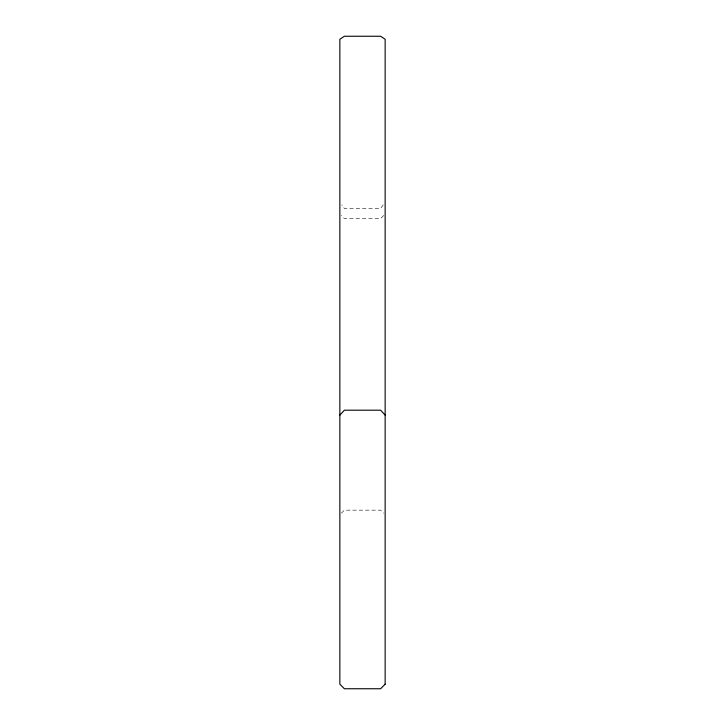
<?xml version="1.0" encoding="UTF-8"?>
<svg xmlns="http://www.w3.org/2000/svg" width="725" height="725" viewBox="0 0 725 725"><rect width="100%" height="100%" fill="white"/><g stroke="black" fill="none" stroke-linecap="round" stroke-linejoin="round"><path stroke-width="0.54" stroke-dasharray="3.62 2.72" d="M383.208 204.885L380.616 208.492L344.384 208.492L341.792 204.885M383.643 215.47L380.616 218.597L344.384 218.597L341.357 215.47M341.357 513.191L344.384 510.155L380.616 510.155L383.643 513.191"/><path stroke-width="1.09" d="M339.853 415.117L344.384 410.196L380.616 410.196L385.147 415.117M385.147 684.192L380.616 688.75L344.384 688.75L339.853 684.192L339.853 39.259L344.384 36.25L380.616 36.25L385.147 39.259L385.147 684.192"/></g></svg>
